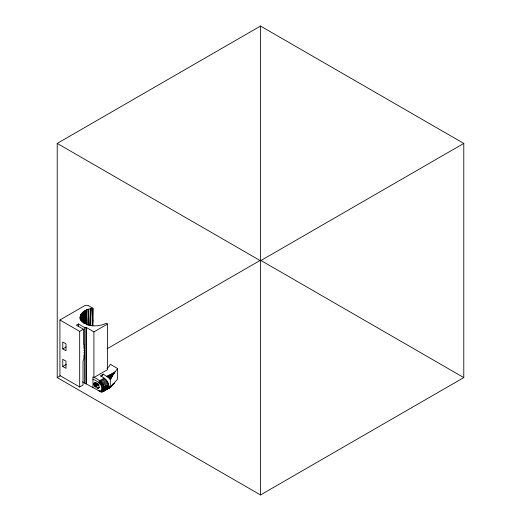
<?xml version="1.0" encoding="UTF-8"?>
<svg xmlns="http://www.w3.org/2000/svg" width="521" height="521" viewBox="0 0 521 521"><rect width="100%" height="100%" fill="white"/><g stroke="black" fill="none" stroke-linecap="round" stroke-linejoin="round"><path stroke-width="0.78" d="M84.448 354.137L83.94 355.016L83.94 358.78L83.028 361.131L83.028 385.052L79.68 386.986L59.922 375.576L59.922 319.985L85.255 305.352L87.919 305.352L92.94 308.256L92.621 325.827M92.933 325.645L92.94 308.256M80.319 319.197C78.925 312.177 87.02 308.927 92.627 308.439M80.703 320.408L80.735 314.775M81.367 320.858L81.432 313.616M82.285 322.173L82.403 312.522M83.458 322.766L83.627 311.519M84.845 323.469L85.086 310.62L84.767 323.528M86.427 324.498L86.746 309.852M88.199 324.655L88.577 309.227L88.114 324.694M86.349 324.336L86.714 309.871M90.1 324.967L90.537 308.758L90.042 324.98M98.534 390.73L103.041 391.453L109.677 387.604L110.309 386.758L110.309 379.685L109.182 378.116L103.314 374.182L100.273 375.934C103.939 377.556 107.613 380.226 108.472 384.387L108.472 387.481L107.678 388.757L102.481 391.779L101.107 391.896L82.422 381.893M93.871 383.944C94.666 380.844 99.439 384.811 99.244 387.044C98.449 390.144 93.676 386.172 93.871 383.944L95.962 382.733M101.256 390.835C104.447 385.657 96.997 380.688 92.959 379.321M92.959 387.513L92.959 376.976C98.143 378.93 106.212 384.29 103.497 390.965L101.608 390.457M80.201 319.451L80.325 315.98M110.309 379.685L113.311 374.397L117.596 368.497L110.335 364.303L108.974 366.634L106.987 368.34M84.448 349.383L83.94 350.255L84.448 351.174M84.448 351.76L83.94 352.632L84.448 353.551M98.534 382.538L99.55 380.786L104.109 378.148M101.556 376.676L103.314 374.182M99.153 382.955L100.338 381.32L104.903 378.689M100.814 391.089L102.481 391.779L110.999 386.803L117.596 379.034L117.596 368.497M99.752 383.489L101.107 382.004L105.672 379.366M100.312 384.114L106.388 380.174M100.814 384.811L107.039 381.072M108.225 386.96L104.044 389.558L102.031 389.363M111.422 385.625L113.487 384.368L111.409 385.52M113.05 384.081L114.392 383.28L112.979 384.042M102.481 391.779L110.999 386.803L101.829 391.929L100.312 391.206M101.829 391.929L111.774 386.146L108.928 387.676M103.041 391.453L109.801 387.539L107.678 388.757M57.219 143.412L260.5 26.05L463.781 143.412L463.781 377.588L260.5 494.95L57.219 377.588L57.219 143.412L260.5 260.774L463.781 143.412M93.91 331.884L93.91 377.53L107.495 369.689L107.495 324.042L93.91 331.884L86.375 327.533L84.448 327.475L78.365 323.964L76.34 325.13L83.432 329.226L83.432 344.016L83.94 344.733L83.94 348.503L84.448 348.796M92.933 319.953L92.393 325.755L92.621 320.135L91.676 308.569M59.922 319.985L79.68 331.395L83.432 329.226M62.754 348.888L65.998 350.763L65.998 343.86L62.754 341.984L62.754 348.888L66.115 346.953M62.754 366.445L65.998 368.321L65.998 361.177L62.754 359.308L62.754 366.445L66.271 364.413M57.219 377.588L60.736 375.556M107.157 348.751L260.5 260.226L463.781 377.588M93.975 383.339L95.369 382.538M93.897 383.625L95.291 382.818M110.856 378.598L109.781 378.878L111.116 378.116L109.182 378.116L112.035 376.475L108.531 377.438L113.024 374.853L107.847 376.859L114.066 373.277L107.15 376.396L115.128 371.786M93.897 384.29L95.988 383.085M93.975 384.661L96.763 383.052M94.099 385.039L96.886 383.43M94.262 385.41L97.049 383.801M94.47 385.768L97.955 383.756M94.711 386.1L98.195 384.088M94.972 386.393L98.456 384.381M95.258 386.641L98.743 384.628M95.545 386.842L99.029 384.83M107.606 382.049L101.256 385.573M97.57 388.008L98.964 387.207M97.863 388.145L99.257 387.344M98.143 388.223L99.537 387.422M108.062 383.065L101.608 386.361M102.031 387.943L104.044 387.728L108.277 385.279L101.869 387.155M102.083 388.686L104.109 388.686L108.166 386.341L104.044 387.728L108.225 385.566M108.394 387.689L103.835 390.327L101.869 389.962M103.497 390.965L108.062 388.327M111.253 386.1L112.608 385.325M106.089 389.213L107.508 388.445M109.677 387.604L110.296 387.292M104.109 388.686L108.179 386.667L104.044 389.558L108.316 387.233L103.835 390.327L108.472 387.481L108.472 384.387M107.15 376.396L114.21 373.056M107.847 376.859L113.311 374.397M108.531 377.438L112.438 375.784M104.044 387.728L108.179 385.989M109.182 378.116L111.618 377.191M99.752 391.186L101.107 391.896M99.153 391.024L100.338 391.694M107.495 324.042L106.134 323.261C98.462 327.403 82.513 327.501 80.201 317.015M108.309 385.605L110.309 386.758M82.565 312.353L82.598 321.991M81.556 313.434L81.582 321.464M80.814 314.586L80.827 320.285M85.288 310.509L85.294 323.398M83.796 311.389L83.803 323.476M80.358 315.791L80.364 319.041M80.214 317.204L80.214 318.813M260.5 26.05L260.5 260.226M260.5 260.774L260.5 494.95M90.823 308.692L90.823 325.612M88.837 309.142L88.837 325.26M86.981 309.754L86.981 325.065M86.375 327.533L86.375 383.71M85.867 327.826L85.867 383.886M84.448 327.475L84.448 383.065M79.68 331.395L79.68 386.986M78.365 323.964L78.365 326.38M108.394 384.088L108.316 385.058L103.835 386.725L108.394 384.088"/></g></svg>
